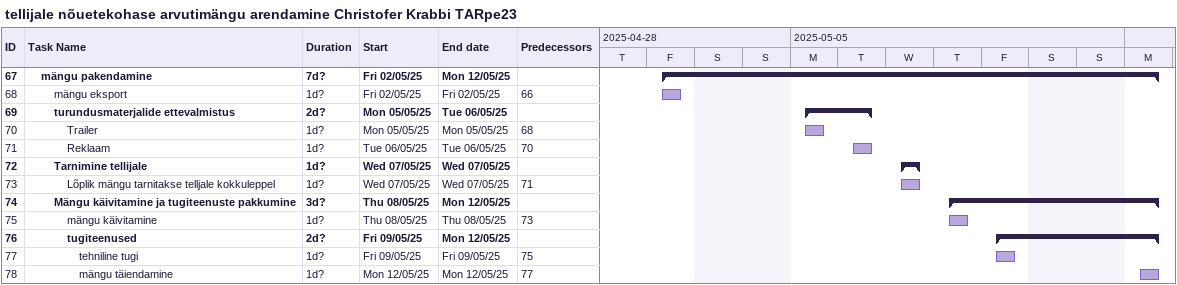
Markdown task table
tellijale nõuetekohase arvutimängu arendamine Christofer Krabbi TARpe23

| ID | Level | Task | Duration | Start | Finish | Predecessors |
|---|---|---|---|---|---|---|
| 67 | 2 | **mängu pakendamine** | 7d? | 2025-05-02 | 2025-05-12 |  |
| 68 | 3 | mängu eksport | 1d? | 2025-05-02 | 2025-05-02 | 66 |
| 69 | 3 | **turundusmaterjalide ettevalmistus** | 2d? | 2025-05-05 | 2025-05-06 |  |
| 70 | 4 | Trailer | 1d? | 2025-05-05 | 2025-05-05 | 68 |
| 71 | 4 | Reklaam | 1d? | 2025-05-06 | 2025-05-06 | 70 |
| 72 | 3 | **Tarnimine tellijale** | 1d? | 2025-05-07 | 2025-05-07 |  |
| 73 | 4 | Lõplik mängu tarnitakse telljale kokkuleppel | 1d? | 2025-05-07 | 2025-05-07 | 71 |
| 74 | 3 | **Mängu käivitamine ja tugiteenuste pakkumine** | 3d? | 2025-05-08 | 2025-05-12 |  |
| 75 | 4 | mängu käivitamine | 1d? | 2025-05-08 | 2025-05-08 | 73 |
| 76 | 4 | **tugiteenused** | 2d? | 2025-05-09 | 2025-05-12 |  |
| 77 | 5 | tehniline tugi | 1d? | 2025-05-09 | 2025-05-09 | 75 |
| 78 | 5 | mängu täiendamine | 1d? | 2025-05-12 | 2025-05-12 | 77 |
